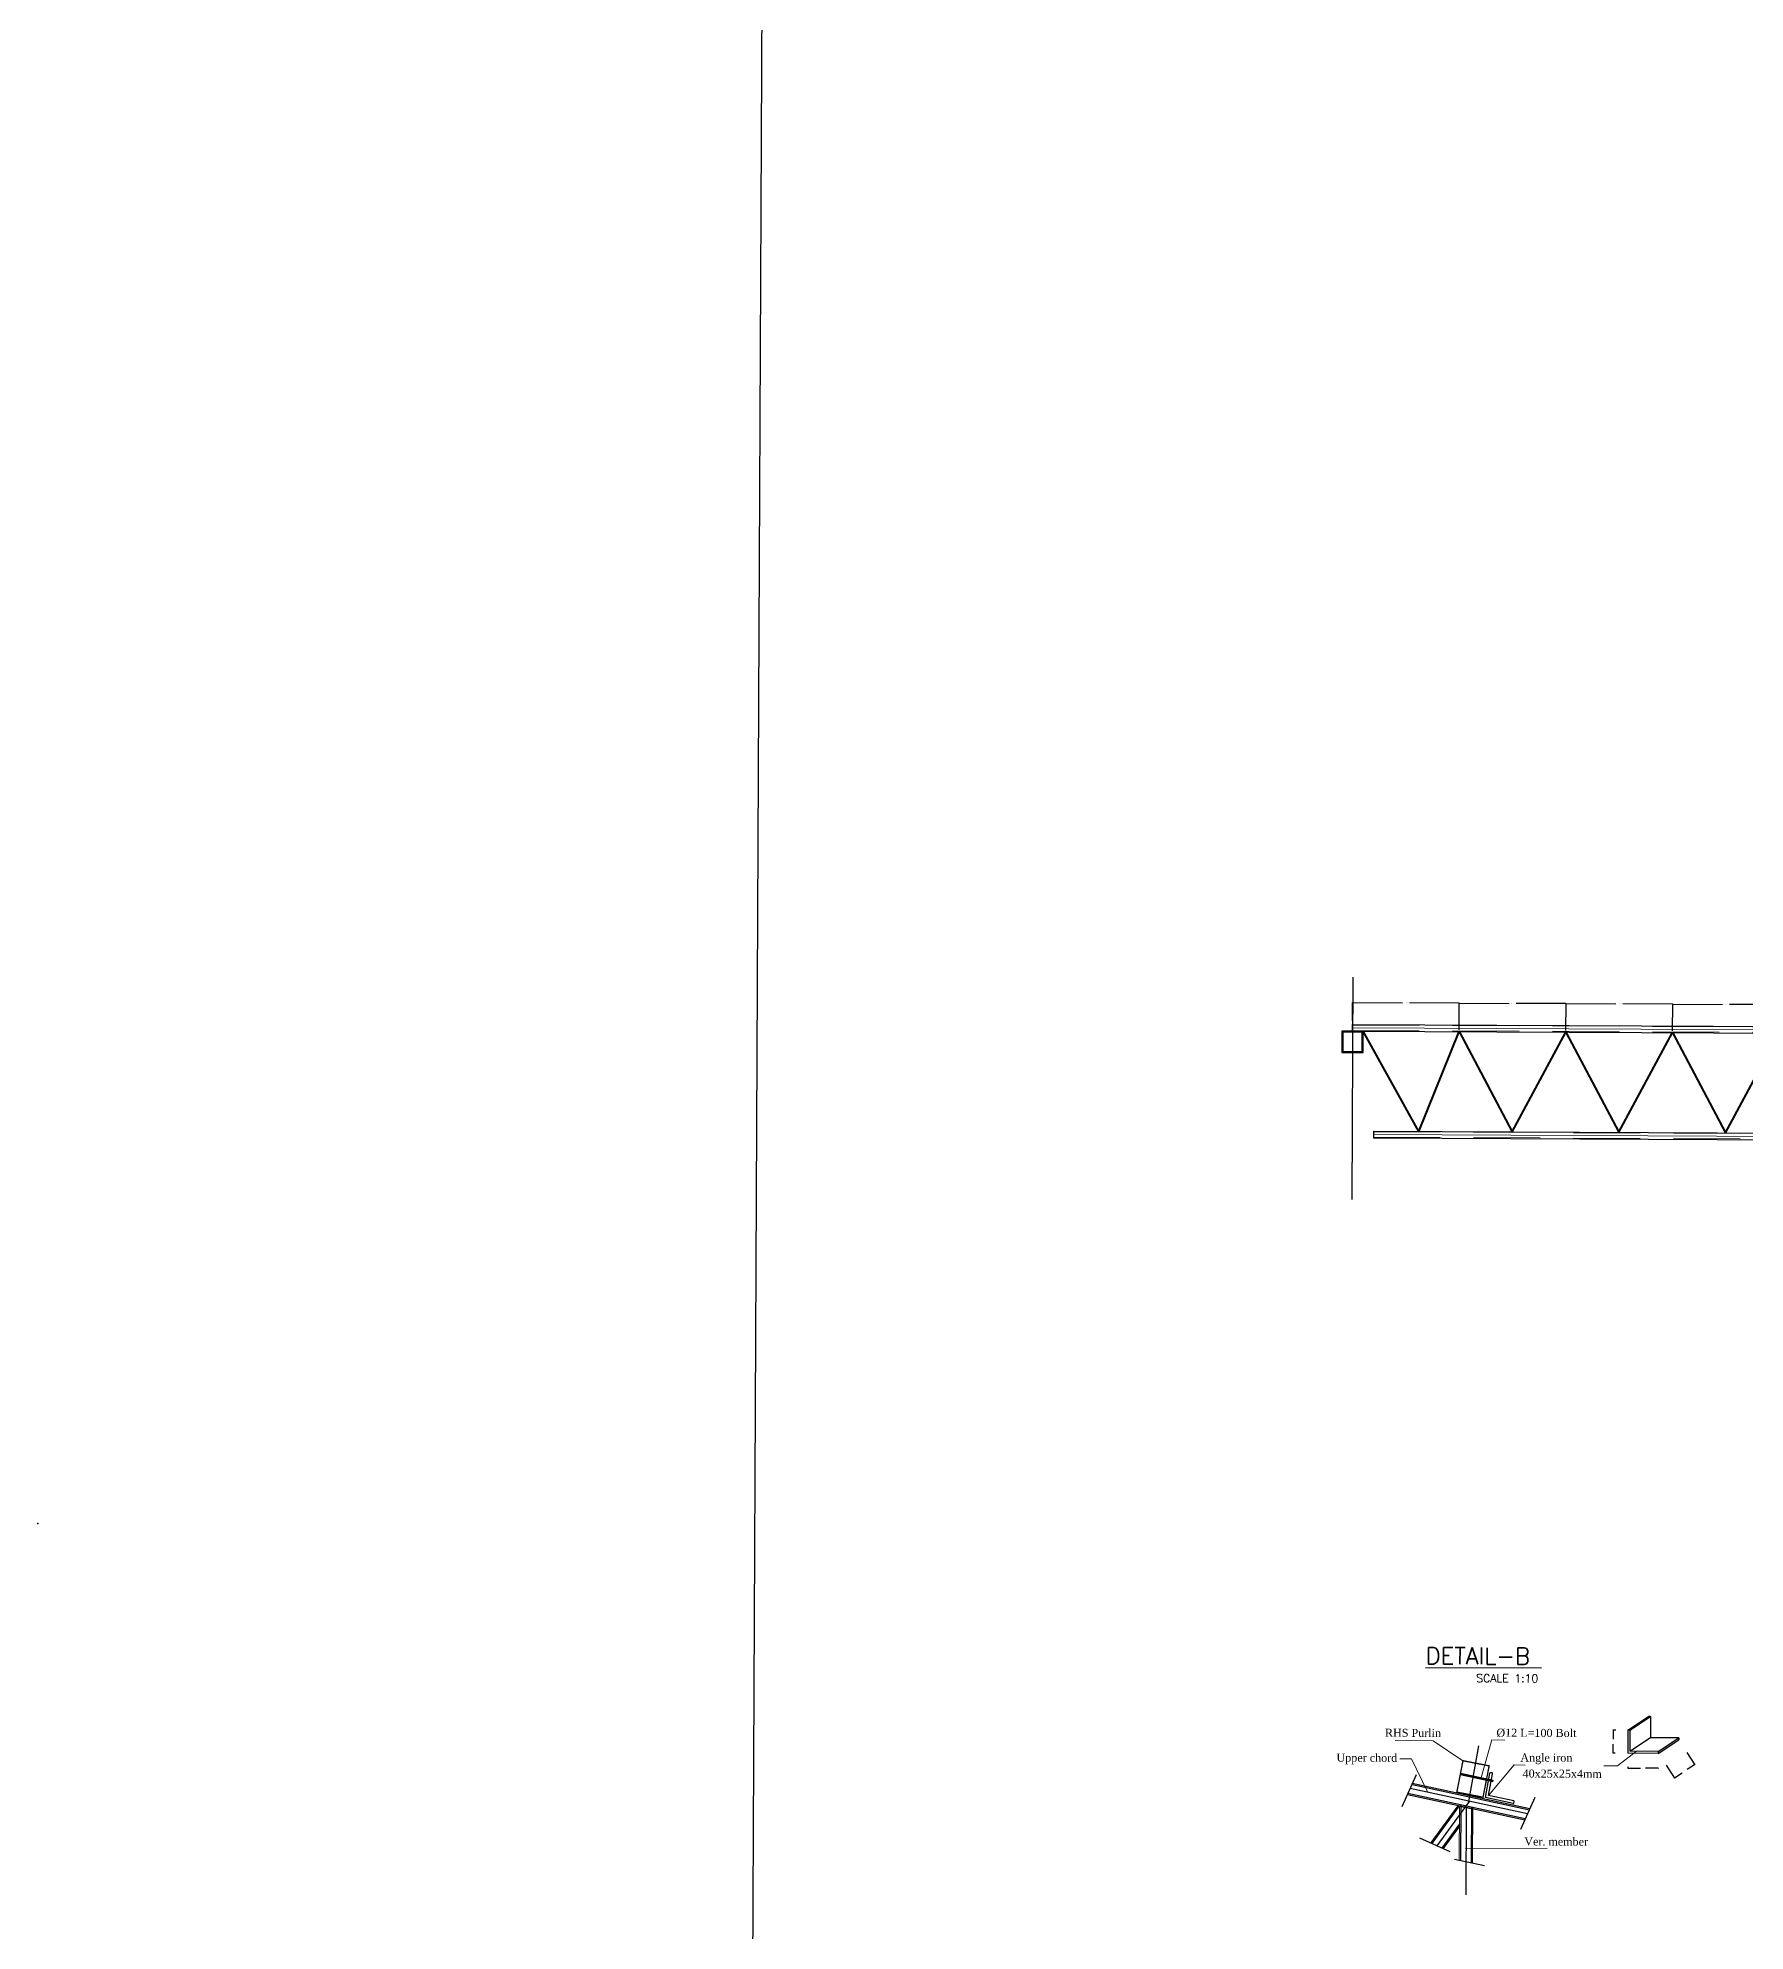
# Model space of a CAD drawing. Extents: x 60675 to 406257, y -6788 to 756297.
# Drawn here: x 393685.5 to 393749.5, y 755231.2 to 755302.2 of the extents above; entities that cross this region are included whole.
import ezdxf

# ---------------------------------------------------------------- set-up
doc = ezdxf.new("R2010")
doc.units = 0
for name, pattern in [('ACAD_ISO04W100', [3000, 2400, -300, 0, -300]), ('CENTERX2', [101.6, 63.5, -12.7, 12.7, -12.7]), ('DASHED', [0.75, 0.5, -0.25]), ('HIDDEN', [9.525, 6.35, -3.175])]:
    doc.linetypes.add(name, pattern=pattern)
doc.layers.get('0').update_dxf_attribs({"linetype": 'CONTINUOUS'})
doc.layers.get('Defpoints').update_dxf_attribs({"linetype": 'CONTINUOUS'})
for name, color, linetype in [('AIX', 8, 'CONTINUOUS'), ('HAC', 8, 'CONTINUOUS'), ('POINTS', 7, 'CONTINUOUS'), ('PRLN', 5, 'CONTINUOUS'), ('STEL', 5, 'CONTINUOUS')]:
    doc.layers.add(name, color=color, linetype=linetype)
for name, color, linetype, lineweight in [('Axis', 144, 'CENTERX2', 9), ('DIM', 247, 'CONTINUOUS', 20), ('HATCH', 8, 'CONTINUOUS', 5), ('hidden steel', 142, 'DASHED', 9), ('PURLIN', 4, 'CONTINUOUS', 20), ('steel', 40, 'CONTINUOUS', 25), ('TEX', 7, 'CONTINUOUS', 25), ('TEXT', 7, 'CONTINUOUS', 25)]:
    doc.layers.add(name, color=color, linetype=linetype, lineweight=lineweight)
doc.styles.add('ROMANT', font='times.ttf', dxfattribs={"width": 0.8, "height": 0.8})
doc.styles.add('title', font='romans.shx')
doc.dimstyles.get("Standard").update_dxf_attribs({"dimtxt": 0.18, "dimasz": 0.18, "dimexe": 0.18, "dimexo": 0.0625, "dimgap": 0.09, "dimtad": 0, "dimtih": 1, "dimtoh": 1, "dimdec": 4, "dimzin": 0, "dimdsep": 46, "dimtxsty": 'Standard', "dimcen": 0.09, "dimadec": 0, "dimazin": 0, "dimtfac": 1, "dimtdec": 4, "dimtofl": 0, "dimtmove": 0, "dimatfit": 3, "dimfxl": 1, "dimtolj": 1, "dimtzin": 0, "dimarcsym": 0})

# ---------------------------------------------------------------- blocks, each defined once
blk = doc.blocks.new('*D53')
at = {"color": 0, "lineweight": -2}
for p, q in [((393744.635, 755238.709), (393744.524, 755238.71)), ((393744.534, 755238.7), (393744.533, 755238.374)), ((393744.53, 755237.858), (393744.532, 755238.184)), ((393744.61, 755237.848), (393744.52, 755237.849))]:
    blk.add_line(p, q, dxfattribs=at)
at = {"color": 0, "lineweight": 25}
for points in [[(393744.532, 755238.7), (393744.536, 755238.7), (393744.534, 755238.71)], [(393744.529, 755237.858), (393744.532, 755237.858), (393744.53, 755237.848)]]:
    blk.add_solid(points, dxfattribs=at)
at = {"layer": 'Defpoints', "color": 0, "lineweight": 25}
for p in [(393744.534, 755238.71), (393744.697, 755238.709), (393744.672, 755237.848)]:
    blk.add_point(p, dxfattribs=at)
at = {"color": 0, "insert": (393744.532, 755238.279), "char_height": 0.01, "attachment_point": 5}
blk.add_mtext('\\A1;{25}', dxfattribs=at)
blk = doc.blocks.new('*D54')
at = {"color": 0, "lineweight": -2}
for p, q in [((393745.081, 755237.331), (393745.081, 755237.275)), ((393745.091, 755237.285), (393745.554, 755237.283)), ((393746.213, 755237.28), (393745.75, 755237.282)), ((393746.223, 755237.296), (393746.223, 755237.27))]:
    blk.add_line(p, q, dxfattribs=at)
at = {"color": 0, "lineweight": 25}
for points in [[(393745.091, 755237.287), (393745.091, 755237.284), (393745.081, 755237.285)], [(393746.213, 755237.282), (393746.213, 755237.278), (393746.223, 755237.28)]]:
    blk.add_solid(points, dxfattribs=at)
at = {"layer": 'Defpoints', "color": 0, "lineweight": 25}
for p in [(393745.081, 755237.393), (393745.081, 755237.285), (393746.224, 755237.359)]:
    blk.add_point(p, dxfattribs=at)
at = {"color": 0, "insert": (393745.652, 755237.283), "char_height": 0.01, "attachment_point": 5}
blk.add_mtext('\\A1;25', dxfattribs=at)
blk = doc.blocks.new('*D55')
at = {"color": 0, "lineweight": -2}
for p, q in [((393746.517, 755237.388), (393746.835, 755236.904)), ((393747.303, 755237.865), (393747.603, 755237.409)), ((393747.589, 755237.412), (393747.311, 755237.229)), ((393746.838, 755236.918), (393747.116, 755237.101))]:
    blk.add_line(p, q, dxfattribs=at)
at = {"color": 0, "lineweight": 25}
for points in [[(393747.588, 755237.413), (393747.59, 755237.411), (393747.597, 755237.418)], [(393746.837, 755236.92), (393746.839, 755236.917), (393746.83, 755236.913)]]:
    blk.add_solid(points, dxfattribs=at)
at = {"layer": 'Defpoints', "color": 0, "lineweight": 25}
for p in [(393746.483, 755237.44), (393747.268, 755237.917), (393746.83, 755236.913)]:
    blk.add_point(p, dxfattribs=at)
at = {"color": 0, "insert": (393747.214, 755237.165), "char_height": 0.01, "attachment_point": 5}
blk.add_mtext('\\A1;40', dxfattribs=at)
blk = doc.blocks.new('*D56')
at = {"color": 0, "lineweight": -2}
for p, q in [((393734.764, 755265.315), (393734.767, 755265.996)), ((393734.777, 755265.986), (393736.635, 755265.977)), ((393738.757, 755265.967), (393736.899, 755265.976)), ((393738.762, 755264.963), (393738.767, 755265.977))]:
    blk.add_line(p, q, dxfattribs=at)
at = {"color": 0, "lineweight": 25}
for points in [[(393734.777, 755265.987), (393734.777, 755265.984), (393734.767, 755265.986)], [(393738.757, 755265.969), (393738.757, 755265.965), (393738.767, 755265.967)]]:
    blk.add_solid(points, dxfattribs=at)
at = {"layer": 'Defpoints', "color": 0, "lineweight": 25}
for p in [(393738.767, 755265.967), (393734.764, 755265.252), (393738.762, 755264.9)]:
    blk.add_point(p, dxfattribs=at)
at = {"color": 0, "insert": (393736.767, 755265.976), "char_height": 0.06, "attachment_point": 5}
blk.add_mtext('\\A1;{\\H0.52083x;4.00}', dxfattribs=at)
blk = doc.blocks.new('*D57')
at = {"color": 0, "lineweight": -2}
for p, q in [((393738.762, 755264.963), (393738.767, 755265.977)), ((393738.777, 755265.967), (393740.635, 755265.958)), ((393742.757, 755265.948), (393740.899, 755265.957)), ((393742.762, 755264.944), (393742.767, 755265.958))]:
    blk.add_line(p, q, dxfattribs=at)
at = {"color": 0, "lineweight": 25}
for points in [[(393738.777, 755265.969), (393738.777, 755265.965), (393738.767, 755265.967)], [(393742.757, 755265.95), (393742.757, 755265.947), (393742.767, 755265.948)]]:
    blk.add_solid(points, dxfattribs=at)
at = {"layer": 'Defpoints', "color": 0, "lineweight": 25}
for p in [(393742.767, 755265.948), (393738.762, 755264.9), (393742.762, 755264.882)]:
    blk.add_point(p, dxfattribs=at)
at = {"color": 0, "insert": (393740.767, 755265.958), "char_height": 0.06, "attachment_point": 5}
blk.add_mtext('\\A1;{\\H0.52083x;4.00}', dxfattribs=at)
blk = doc.blocks.new('*D58')
at = {"color": 0, "lineweight": -2}
for p, q in [((393742.762, 755264.944), (393742.767, 755265.958)), ((393742.777, 755265.948), (393744.635, 755265.939)), ((393746.757, 755265.929), (393744.899, 755265.938)), ((393746.762, 755264.925), (393746.767, 755265.939))]:
    blk.add_line(p, q, dxfattribs=at)
at = {"color": 0, "lineweight": 25}
for points in [[(393742.777, 755265.95), (393742.777, 755265.947), (393742.767, 755265.948)], [(393746.757, 755265.931), (393746.757, 755265.928), (393746.767, 755265.929)]]:
    blk.add_solid(points, dxfattribs=at)
at = {"layer": 'Defpoints', "color": 0, "lineweight": 25}
for p in [(393746.767, 755265.929), (393742.762, 755264.882), (393746.762, 755264.863)]:
    blk.add_point(p, dxfattribs=at)
at = {"color": 0, "insert": (393744.767, 755265.939), "char_height": 0.06, "attachment_point": 5}
blk.add_mtext('\\A1;{\\H0.52083x;4.00}', dxfattribs=at)
blk = doc.blocks.new('*D59')
at = {"color": 0, "lineweight": -2}
for p, q in [((393746.762, 755264.925), (393746.767, 755265.939)), ((393746.777, 755265.929), (393748.635, 755265.921)), ((393750.757, 755265.911), (393748.899, 755265.919)), ((393750.762, 755264.906), (393750.767, 755265.921))]:
    blk.add_line(p, q, dxfattribs=at)
at = {"color": 0, "lineweight": 25}
for points in [[(393746.777, 755265.931), (393746.777, 755265.928), (393746.767, 755265.929)], [(393750.757, 755265.912), (393750.757, 755265.909), (393750.767, 755265.911)]]:
    blk.add_solid(points, dxfattribs=at)
at = {"layer": 'Defpoints', "color": 0, "lineweight": 25}
for p in [(393750.767, 755265.911), (393746.762, 755264.863), (393750.762, 755264.844)]:
    blk.add_point(p, dxfattribs=at)
at = {"color": 0, "insert": (393748.767, 755265.92), "char_height": 0.06, "attachment_point": 5}
blk.add_mtext('\\A1;{\\H0.52083x;4.00}', dxfattribs=at)

msp = doc.modelspace()

# ---------------------------------------------------------------- linework, layer by layer
for p, q in [((393734.77163, 755266.94411), (393734.73247, 755258.6092)), ((393741.40578, 755235.75875), (393737.00443, 755236.70024)), ((393739.74617, 755236.17903), (393739.91671, 755237.09226)), ((393739.86169, 755236.25658), (393740.01484, 755237.07295)), ((393739.99547, 755237.10182), (393739.94655, 755237.11228)), ((393740.02076, 755236.76668), (393740.03049, 755236.8209)), ((393741.22888, 755235.33641), (393736.82754, 755236.2779)), ((393738.71239, 755235.87471), (393737.69819, 755234.48063)), ((393738.77332, 755235.86168), (393739.27282, 755235.75483)), ((393740.78598, 755235.95332), (393739.74617, 755236.17903)), ((393740.80528, 755236.05145), (393739.86169, 755236.25658)), ((393740.81582, 755235.97334), (393740.82466, 755236.02258)), ((393739.02821, 755235.80716), (393739.01284, 755232.53586)), ((393740.80165, 755235.67851), (393740.8025, 755235.68327)), ((393738.76976, 755235.10365), (393738.15231, 755234.25492))]:
    msp.add_line(p, q)
msp.add_lwpolyline([(393713.26085, 755438.69789), (394448.42134, 755435.24363), (394446.26812, 754976.97917), (393711.10763, 754980.43343)], close=True)
for centre, start, end in [((393739.94132, 755237.08784), 77.9258359, 169.8208222), ((393739.99024, 755237.07737), 349.8208222, 77.9258359), ((393740.79121, 755235.97776), 257.9258359, 349.8208222), ((393740.80005, 755236.027), 349.8208222, 77.9258359)]:
    msp.add_arc(centre, 0.025, start, end)
at = {"layer": 'AIX'}
for p, q in [((393739.10861, 755235.96565), (393739.49559, 755238.12088)), ((393737.1494, 755237.02551), (393736.61502, 755235.8265)), ((393740.02076, 755236.76668), (393738.80006, 755237.0278)), ((393740.02533, 755236.79212), (393738.80501, 755237.05316)), ((393740.03049, 755236.8209), (393738.81061, 755237.08184)), ((393741.32256, 755235.57203), (393736.92121, 755236.51352)), ((393739.13703, 755236.03345), (393737.92525, 755234.36778)), ((393741.59347, 755236.17988), (393741.05909, 755234.98087)), ((393738.42602, 755234.14389), (393737.28982, 755234.65187)), ((393739.71117, 755233.62094), (393738.58152, 755233.86258))]:
    msp.add_line(p, q, dxfattribs=at)
at = {"layer": 'Axis', "linetype": 'ACAD_ISO04W100', "ltscale": 0.008}
for p, q in [((393734.7627, 755265.04413), (393806.76191, 755264.70583)), ((393735.5439, 755261.04041), (393805.94312, 755260.70963))]:
    msp.add_line(p, q, dxfattribs=at)
at = {"layer": 'DIM'}
for p, q in [((393744.69229, 755237.37175), (393744.19012, 755237.37411)), ((393745.40987, 755237.91468), (393744.69229, 755237.37175))]:
    msp.add_line(p, q, dxfattribs=at)
at = {"layer": 'HAC', "linetype": 'HIDDEN'}
for p, q in [((393741.39532, 755235.70986), (393736.99397, 755236.65135)), ((393741.23934, 755235.38531), (393736.838, 755236.3268)), ((393738.7659, 755235.86327), (393737.73863, 755234.45121)), ((393738.82351, 755235.90208), (393738.81369, 755233.81291)), ((393738.77016, 755235.18919), (393738.11188, 755234.28434)), ((393739.22311, 755235.8166), (393739.2133, 755233.72744))]:
    msp.add_line(p, q, dxfattribs=at)
at = {"layer": 'HATCH'}
for p, q in [((393737.78825, 755238.31114), (393736.35773, 755238.31786)), ((393738.9039, 755237.55992), (393737.78825, 755238.31114)), ((393739.57734, 755236.88096), (393739.99026, 755238.33725)), ((393740.47885, 755238.33495), (393739.99026, 755238.33725)), ((393736.97684, 755237.62524), (393736.53485, 755237.62731)), ((393737.58567, 755236.36381), (393736.97684, 755237.62524)), ((393740.82811, 755237.40052), (393739.86169, 755236.25658)), ((393741.23706, 755237.3986), (393740.82811, 755237.40052)), ((393738.98972, 755234.28496), (393742.06021, 755234.27054))]:
    msp.add_line(p, q, dxfattribs=at)
at = {"layer": 'hidden steel', "ltscale": 5}
for p, q in [((393734.76223, 755264.94413), (393806.76144, 755264.60583)), ((393734.76317, 755265.14413), (393806.76238, 755264.80583)), ((393735.54343, 755260.94041), (393805.94265, 755260.60963)), ((393735.54437, 755261.14041), (393805.94359, 755260.80963))]:
    msp.add_line(p, q, dxfattribs=at)
at = {"layer": 'POINTS', "linetype": 'Continuous'}
msp.add_point((393685.47164, 755246.45314, 13005.67), dxfattribs=at)
at = {"layer": 'PRLN', "const_width": 0.05}
msp.add_lwpolyline([(393738.9039, 755237.55992), (393738.67406, 755236.38213), (393739.65554, 755236.1906), (393739.88539, 755237.36838)], close=True, dxfattribs=at)
at = {"layer": 'PURLIN'}
for p, q in [((393738.77332, 755235.86168), (393738.76369, 755233.81315)), ((393739.27311, 755235.81636), (393739.2633, 755233.7272))]:
    msp.add_line(p, q, dxfattribs=at)
at = {"layer": 'steel'}
for p, q in [((393734.76212, 755264.91913), (393734.76329, 755265.16913)), ((393734.76329, 755265.16913), (393806.7625, 755264.83083)), ((393734.76212, 755264.91913), (393806.76132, 755264.58083)), ((393735.54449, 755261.16541), (393735.54331, 755260.91541)), ((393735.54331, 755260.91541), (393805.94254, 755260.58463)), ((393735.54449, 755261.16541), (393805.94371, 755260.83463))]:
    msp.add_line(p, q, dxfattribs=at)
at = {"layer": 'steel', "lineweight": 40}
for p, q in [((393737.24447, 755261.15742), (393735.16211, 755264.91725)), ((393737.24447, 755261.15742), (393738.76207, 755264.90033)), ((393738.76207, 755264.90033), (393740.74443, 755261.14098)), ((393740.74443, 755261.14098), (393742.76203, 755264.88154)), ((393742.76203, 755264.88154), (393744.74439, 755261.12218)), ((393744.74439, 755261.12218), (393746.76198, 755264.86275)), ((393746.76198, 755264.86275), (393748.74434, 755261.10339)), ((393748.74434, 755261.10339), (393750.76194, 755264.84395))]:
    msp.add_line(p, q, dxfattribs=at)
at = {"layer": 'steel'}
for points in [[(393734.35836, 755264.12102), (393735.15835, 755264.11726), (393735.16211, 755264.91725), (393734.36212, 755264.92101)], [(393734.39855, 755264.16083), (393735.11854, 755264.15745), (393735.12192, 755264.87744), (393734.40193, 755264.88082)]]:
    msp.add_lwpolyline(points, close=True, dxfattribs=at)
at = {"layer": 'STEL'}
for p, q in [((393745.08759, 755238.71072), (393745.08343, 755237.84125)), ((393745.08677, 755238.70948), (393745.85849, 755239.21866)), ((393745.16259, 755238.71034), (393745.08759, 755238.71072)), ((393745.16259, 755238.71034), (393745.15879, 755237.91586)), ((393745.16177, 755238.70912), (393745.93346, 755239.21827)), ((393745.93346, 755239.21827), (393745.85849, 755239.21866)), ((393745.93656, 755239.22032), (393745.93275, 755238.42378)), ((393745.1588, 755237.91817), (393745.93123, 755238.42782)), ((393746.99218, 755238.41574), (393745.93274, 755238.42147)), ((393746.22551, 755237.83515), (393746.99394, 755238.34216)), ((393746.22589, 755237.91015), (393746.99432, 755238.41716)), ((393746.99432, 755238.41716), (393746.99394, 755238.34216)), ((393746.22577, 755237.83512), (393745.08343, 755237.84125)), ((393746.22616, 755237.91012), (393745.15879, 755237.91586)), ((393746.22616, 755237.91012), (393746.22577, 755237.83512))]:
    msp.add_line(p, q, dxfattribs=at)

# ---------------------------------------------------------------- texts
at = {"layer": 'TEX', "style": 'ROMANT'}
for s, p in [('RHS Purlin', (393735.97817, 755238.45993)), ('%%C12 L=100 Bolt', (393740.15699, 755238.46242)), ('Upper chord', (393734.16226, 755237.52767)), ('Angle iron', (393741.05462, 755237.53036)), ('40x25x25x4mm', (393741.13848, 755236.93152)), ('Ver. member', (393741.20137, 755234.38627))]:
    msp.add_text(s, height=0.3, rotation=359.730789, dxfattribs=at).set_placement(p)
at = {"layer": 'TEXT', "style": 'title'}
for s, height, p in [('%%UDETAIL-B ', 0.625, (393737.50483, 755241.18448)), ('SCALE 1:10', 0.3, (393739.39964, 755240.50593))]:
    msp.add_text(s, height=height, rotation=359.730789, dxfattribs=at).set_placement(p)

# ---------------------------------------------------------------- dimensions: what is measured, and where the dimension line sits
for base, p1, p2, angle, text, override, picture, middle in [((393738.76708, 755265.96702), (393734.76368, 755265.25246), (393738.76207, 755264.90033), 359.730789, '{\\H0.52083x;<>}', {"dimtxt": 0.06, "dimasz": 0.01, "dimexe": 0.01, "dimdec": 2}, '*D56', (393736.76711, 755265.97642)), ((393742.76704, 755265.94823), (393738.76207, 755264.90033), (393742.76203, 755264.88154), 359.730789, '{\\H0.52083x;<>}', {"dimtxt": 0.06, "dimasz": 0.01, "dimexe": 0.01, "dimdec": 2}, '*D57', (393740.76706, 755265.95763)), ((393746.767, 755265.92944), (393742.76203, 755264.88154), (393746.76198, 755264.86275), 359.730789, '{\\H0.52083x;<>}', {"dimtxt": 0.06, "dimasz": 0.01, "dimexe": 0.01, "dimdec": 2}, '*D58', (393744.76702, 755265.93883)), ((393750.76695, 755265.91064), (393746.76198, 755264.86275), (393750.76194, 755264.84395), 359.730789, '{\\H0.52083x;<>}', {"dimtxt": 0.06, "dimasz": 0.01, "dimexe": 0.01, "dimdec": 2}, '*D59', (393748.76697, 755265.92004)), ((393744.5342, 755238.70975), (393744.67209, 755237.84779), (393744.69746, 755238.70898), 89.730789, '{25}', {"dimtxt": 0.01, "dimasz": 0.01, "dimexe": 0.01}, '*D53', (393744.53218, 755238.2791))]:
    dim = msp.add_linear_dim(base=base, p1=p1, p2=p2, angle=angle, text=text, dimstyle='Standard', override=override)
    dim.commit()
    dim.dimension.update_dxf_attribs({"geometry": picture, "text_midpoint": middle})
for base, p1, p2, angle, text, picture, middle in [((393745.08082, 755237.28521), (393746.22354, 755237.35881), (393745.08133, 755237.39326), 179.730789, '25', '*D54', (393745.65199, 755237.28253)), ((393746.82991, 755236.91262), (393747.26829, 755237.91748), (393746.48264, 755237.44044), 213.3432128, '40', '*D55', (393747.21359, 755237.16506))]:
    dim = msp.add_linear_dim(base=base, p1=p1, p2=p2, angle=angle, text=text, dimstyle='Standard', override={"dimtxt": 0.01, "dimasz": 0.01, "dimexe": 0.01})
    dim.commit()
    dim.dimension.update_dxf_attribs({"geometry": picture, "text_midpoint": middle, "dimtype": 160})

doc.saveas('drawing.dxf')
